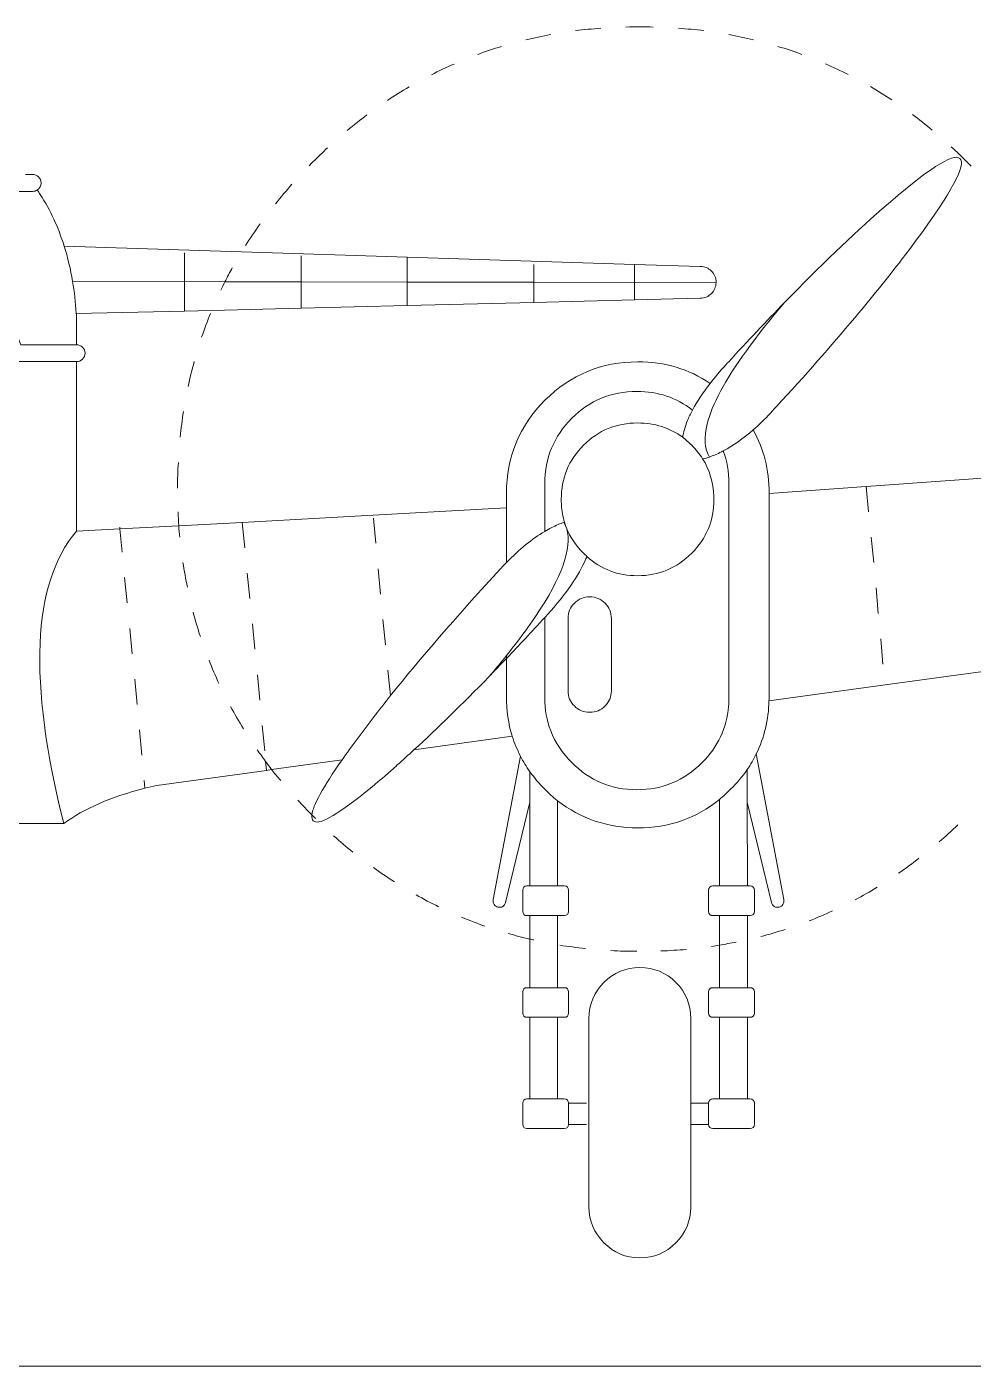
# Model space of a CAD drawing. Header units: millimetres. Extents: x 59 to 361, y 42 to 245.
# Drawn here: x 285.33 to 308.78, y 174.59 to 207.78 of the extents above; entities that cross this region are included whole.
import ezdxf

# ---------------------------------------------------------------- set-up
doc = ezdxf.new("R2010")
doc.units = ezdxf.units.MM
doc.header["$MEASUREMENT"] = 0
doc.layers.add('4-view', color=7, linetype='Continuous', lineweight=0)

msp = doc.modelspace()

# ---------------------------------------------------------------- linework, layer by layer
at = {"layer": '4-view', "color": 7, "lineweight": 18}
for p, q in [((289.236, 201.464), (289.236, 202.182)), ((292.123, 201.459), (292.123, 202.103)), ((294.749, 201.453), (294.749, 202.071)), ((294.749, 202.071), (300.388, 201.893)), ((297.894, 201.448), (297.894, 201.893)), ((300.388, 201.443), (300.388, 201.893)), ((286.464, 201.469), (289.236, 201.463)), ((289.236, 200.735), (289.236, 201.463)), ((292.123, 200.809), (292.123, 201.459)), ((292.123, 201.459), (294.749, 201.453)), ((294.749, 200.871), (294.749, 201.453)), ((294.749, 201.453), (297.894, 201.448)), ((297.894, 200.95), (297.894, 201.448)), ((300.388, 201.443), (297.894, 201.448)), ((300.388, 201.013), (300.388, 201.443)), ((302.406, 201.437), (300.388, 201.443)), ((294.749, 200.871), (292.123, 200.809)), ((297.894, 200.95), (294.749, 200.871)), ((300.388, 201.013), (297.894, 200.95)), ((286.553, 200.672), (289.236, 200.735)), ((286.558, 195.28), (286.558, 199.483)), ((306.122, 196.391), (306.184, 195.762)), ((297.213, 194.504), (297.213, 195.862)), ((290.667, 195.5), (290.73, 194.871)), ((293.974, 194.981), (293.922, 195.605)), ((306.247, 195.133), (306.31, 194.504)), ((290.793, 194.242), (290.856, 193.613)), ((294.089, 193.723), (294.037, 194.352)), ((287.753, 194.132), (287.816, 193.503)), ((306.373, 193.876), (306.425, 193.246)), ((287.879, 192.874), (287.942, 192.246)), ((290.919, 192.984), (290.982, 192.356)), ((294.215, 192.465), (294.152, 193.094)), ((306.488, 192.618), (306.54, 191.989)), ((297.213, 192.204), (297.213, 192.125)), ((294.341, 191.208), (294.278, 191.837)), ((288.005, 191.617), (288.068, 190.988)), ((291.044, 191.726), (291.107, 191.098)), ((288.12, 190.359), (288.183, 189.73)), ((291.159, 190.469), (291.223, 189.84)), ((297.354, 190.202), (294.922, 189.861)), ((291.264, 189.353), (291.244, 189.578)), ((297.794, 188.567), (297.794, 189.321)), ((303.176, 188.567), (303.176, 189.373)), ((288.235, 189.101), (288.257, 188.912)), ((297.789, 186.491), (297.794, 188.567)), ((298.481, 188.603), (298.481, 186.491)), ((302.49, 186.491), (302.49, 188.635)), ((303.176, 188.567), (303.181, 186.491)), ((273.132, 188.037), (286.244, 188.037)), ((298.481, 186.491), (297.789, 186.491)), ((302.49, 186.491), (303.181, 186.491)), ((298.481, 185.757), (297.789, 185.757)), ((303.181, 185.757), (302.49, 185.757)), ((297.789, 183.971), (298.481, 183.971)), ((303.181, 183.971), (302.49, 183.971)), ((298.481, 183.237), (297.789, 183.237)), ((297.789, 181.214), (297.789, 183.237)), ((298.481, 181.214), (298.481, 183.237)), ((302.49, 183.237), (303.181, 183.237)), ((302.49, 183.237), (302.49, 181.214)), ((303.181, 181.214), (303.181, 183.237)), ((297.789, 181.214), (298.481, 181.214)), ((303.181, 181.214), (302.49, 181.214)), ((298.748, 181.109), (298.748, 180.585)), ((299.193, 181.109), (298.748, 181.109)), ((301.777, 180.585), (301.777, 181.109)), ((302.222, 181.109), (301.777, 181.109)), ((302.222, 181.109), (302.222, 180.585)), ((299.193, 180.585), (298.748, 180.585)), ((301.777, 180.585), (302.222, 180.585)), ((198.405, 174.593), (360.994, 174.593))]:
    msp.add_line(p, q, dxfattribs=at)
for points in [[(294.749, 202.071), (290.652, 202.202), (286.254, 202.344)], [(289.236, 201.464), (290.238, 201.459), (292.123, 201.459)], [(289.236, 200.735), (289.912, 200.751), (292.123, 200.809)], [(286.558, 195.28), (287.638, 195.337), (289.095, 195.416), (290.667, 195.5), (293.911, 195.678), (297.213, 195.862)], [(287.633, 195.385), (287.638, 195.337), (287.69, 194.761)], [(297.789, 183.971), (297.789, 185.176), (297.789, 185.757)], [(298.481, 185.757), (298.481, 185.034), (298.481, 183.971)], [(302.49, 183.971), (302.49, 185.024), (302.49, 185.757)], [(303.181, 185.757), (303.181, 185.16), (303.181, 183.971)]]:
    msp.add_lwpolyline(points, dxfattribs=at)
for points in [[(299.55, 207.742), (299.34, 207.726), (299.131, 207.71), (298.926, 207.684)], [(302.102, 207.684), (301.898, 207.71), (301.688, 207.726), (301.478, 207.742)], [(298.308, 207.585), (298.103, 207.548), (297.899, 207.501), (297.695, 207.454)], [(303.333, 207.454), (303.134, 207.501), (302.93, 207.548), (302.725, 207.585)], [(297.092, 207.291), (296.893, 207.234), (296.694, 207.165), (296.5, 207.092)], [(304.534, 207.092), (304.34, 207.165), (304.141, 207.234), (303.936, 207.291)], [(295.919, 206.856), (295.724, 206.772), (295.535, 206.683), (295.352, 206.589)], [(305.681, 206.594), (305.498, 206.688), (305.309, 206.778), (305.116, 206.861)], [(294.802, 206.29), (294.618, 206.185), (294.44, 206.075), (294.267, 205.955)], [(306.761, 205.965), (306.588, 206.08), (306.41, 206.191), (306.232, 206.295)], [(293.754, 205.593), (293.592, 205.473), (293.429, 205.341), (293.266, 205.206)], [(307.762, 205.221), (307.599, 205.353), (307.437, 205.483), (307.274, 205.604)], [(291.899, 203.88), (291.757, 203.717), (291.626, 203.555), (291.495, 203.392)], [(291.113, 202.894), (290.982, 202.716), (290.861, 202.538), (290.746, 202.359)], [(286.254, 202.344), (286.343, 202.066), (286.417, 201.773), (286.464, 201.469)], [(286.464, 201.469), (286.511, 201.212), (286.538, 200.95), (286.553, 200.672)], [(289.881, 200.677), (289.802, 200.484), (289.729, 200.284), (289.661, 200.086)], [(289.477, 199.483), (289.42, 199.278), (289.372, 199.074), (289.325, 198.864)], [(301.819, 198.283), (301.934, 198.492), (302.081, 198.712), (302.259, 198.943)], [(289.21, 198.246), (289.179, 198.036), (289.152, 197.827), (289.132, 197.612)], [(303.323, 197.79), (303.077, 197.575), (302.83, 197.402), (302.584, 197.271)], [(289.084, 196.983), (289.068, 196.774), (289.063, 196.564), (289.063, 196.349)], [(302.244, 197.119), (302.186, 197.098), (302.128, 197.082), (302.071, 197.077)], [(298.633, 195.5), (298.638, 195.5), (298.644, 195.5), (298.648, 195.505)], [(286.558, 195.28), (285.463, 193.985), (285.359, 191.569), (286.244, 188.037)], [(298.161, 195.275), (297.846, 195.091), (297.532, 194.834), (297.213, 194.504)], [(289.199, 194.509), (289.231, 194.3), (289.267, 194.095), (289.309, 193.891)], [(289.451, 193.278), (289.504, 193.074), (289.561, 192.874), (289.629, 192.675)], [(297.213, 192.125), (297.521, 192.45), (297.836, 192.791), (298.161, 193.141)], [(297.213, 192.204), (297.076, 192.031), (296.929, 191.853), (296.772, 191.669)], [(289.844, 192.083), (289.923, 191.889), (290.001, 191.695), (290.091, 191.507)], [(297.213, 192.125), (297.06, 191.973), (296.913, 191.821), (296.772, 191.669)], [(296.772, 191.669), (296.118, 190.998), (295.504, 190.396), (294.922, 189.861)], [(290.379, 190.935), (290.479, 190.752), (290.589, 190.569), (290.699, 190.385)], [(303.716, 191.082), (303.706, 190.605), (303.6, 190.17), (303.401, 189.767)], [(297.558, 189.709), (297.48, 189.866), (297.412, 190.029), (297.354, 190.201)], [(291.039, 189.866), (291.107, 189.767), (291.175, 189.672), (291.244, 189.578)], [(297.794, 189.321), (297.705, 189.447), (297.627, 189.578), (297.558, 189.709)], [(303.401, 189.767), (303.339, 189.636), (303.266, 189.505), (303.176, 189.373)], [(307.93, 187.582), (308.087, 187.718), (308.244, 187.859), (308.396, 188.006)], [(292.931, 187.733), (293.088, 187.592), (293.245, 187.461), (293.408, 187.329)], [(306.928, 186.806), (307.101, 186.926), (307.269, 187.047), (307.432, 187.178)], [(293.916, 186.947), (294.089, 186.827), (294.262, 186.706), (294.435, 186.596)], [(294.975, 186.271), (295.158, 186.166), (295.342, 186.067), (295.531, 185.978)], [(305.854, 186.151), (306.037, 186.25), (306.221, 186.35), (306.399, 186.46)], [(304.712, 185.627), (304.905, 185.705), (305.1, 185.784), (305.288, 185.873)], [(296.096, 185.721), (296.291, 185.642), (296.484, 185.564), (296.678, 185.496)], [(303.512, 185.239), (303.716, 185.291), (303.921, 185.349), (304.12, 185.417)], [(298.533, 185.024), (298.743, 184.992), (298.952, 184.966), (299.167, 184.94)], [(299.801, 184.893), (300.011, 184.877), (300.226, 184.872), (300.445, 184.872)], [(301.038, 184.883), (301.253, 184.888), (301.462, 184.903), (301.673, 184.919)]]:
    msp.add_open_spline(points, degree=3, dxfattribs=at)
for points, knots in [([(300.844, 207.773), (300.734, 207.779), (300.629, 207.779), (300.519, 207.779), (300.404, 207.779), (300.288, 207.779), (300.173, 207.773)], [0, 0, 0, 0, 1, 1, 1, 2, 2, 2, 2]), ([(292.779, 204.776), (292.658, 204.666), (292.538, 204.55), (292.418, 204.43), (292.386, 204.399), (292.354, 204.367), (292.323, 204.336)], [0, 0, 0, 0, 1, 1, 1, 2, 2, 2, 2]), ([(308.721, 204.325), (308.69, 204.362), (308.658, 204.393), (308.621, 204.43), (308.49, 204.561), (308.359, 204.687), (308.228, 204.807)], [0, 0, 0, 0, 1, 1, 1, 2, 2, 2, 2]), ([(304.104, 200.95), (304.974, 201.846), (305.78, 202.616), (306.52, 203.266), (307.642, 204.246), (308.286, 204.666), (308.448, 204.514), (308.611, 204.362), (308.249, 203.691), (307.364, 202.491), (306.478, 201.29), (305.325, 199.918), (303.905, 198.372), (303.879, 198.346), (303.831, 198.293), (303.753, 198.204), (303.611, 198.052), (303.465, 197.916), (303.323, 197.79)], [0, 0, 0, 0, 1, 1, 1, 2, 2, 2, 3, 3, 3, 4, 4, 4, 5, 5, 5, 6, 6, 6, 6]), ([(285.589, 203.733), (285.6, 203.738), (285.61, 203.749), (285.62, 203.759), (285.636, 203.775), (285.652, 203.796), (285.663, 203.816), (285.678, 203.843), (285.683, 203.874), (285.683, 203.911), (285.683, 203.969), (285.663, 204.021), (285.62, 204.057), (285.584, 204.1), (285.532, 204.121), (285.474, 204.121), (285.474, 204.121), (285.301, 204.121), (285.301, 204.121)], [0, 0, 0, 0, 1, 1, 1, 2, 2, 2, 3, 3, 3, 4, 4, 4, 5, 5, 5, 6, 6, 6, 6]), ([(285.589, 203.733), (285.558, 203.712), (285.521, 203.701), (285.474, 203.701), (285.474, 203.701), (283.666, 203.701), (283.666, 203.701), (283.666, 203.701), (284.818, 200.798), (284.818, 200.798), (284.829, 200.783), (284.84, 200.761), (284.845, 200.741), (284.845, 200.741), (285.18, 199.902), (285.18, 199.902), (285.18, 199.902), (286.558, 199.902), (286.558, 199.902)], [0, 0, 0, 0, 1, 1, 1, 2, 2, 2, 3, 3, 3, 4, 4, 4, 5, 5, 5, 6, 6, 6, 6]), ([(286.254, 202.344), (286.113, 202.811), (285.914, 203.235), (285.663, 203.623), (285.641, 203.659), (285.615, 203.696), (285.589, 203.733)], [0, 0, 0, 0, 1, 1, 1, 2, 2, 2, 2]), ([(290.421, 201.81), (290.358, 201.694), (290.295, 201.579), (290.238, 201.459), (290.2, 201.39), (290.169, 201.322), (290.138, 201.254)], [0, 0, 0, 0, 1, 1, 1, 2, 2, 2, 2]), ([(300.388, 201.893), (300.388, 201.893), (302.013, 201.841), (302.013, 201.841), (302.123, 201.841), (302.212, 201.804), (302.291, 201.726), (302.369, 201.647), (302.406, 201.558), (302.406, 201.448), (302.406, 201.443), (302.406, 201.443), (302.406, 201.437)], [0, 0, 0, 0, 1, 1, 1, 2, 2, 2, 3, 3, 3, 4, 4, 4, 4]), ([(302.406, 201.437), (302.401, 201.332), (302.364, 201.244), (302.291, 201.17), (302.212, 201.092), (302.123, 201.055), (302.013, 201.055), (302.013, 201.055), (300.388, 201.013), (300.388, 201.013)], [0, 0, 0, 0, 1, 1, 1, 2, 2, 2, 3, 3, 3, 3]), ([(302.244, 197.119), (302.118, 197.329), (302.097, 197.601), (302.186, 197.942), (302.244, 198.178), (302.353, 198.45), (302.516, 198.749), (302.84, 199.352), (303.37, 200.086), (304.104, 200.95)], [0, 0, 0, 0, 1, 1, 1, 2, 2, 2, 3, 3, 3, 3]), ([(302.259, 198.943), (302.375, 199.095), (302.506, 199.247), (302.647, 199.404), (302.663, 199.425), (302.683, 199.446), (302.71, 199.472), (303.192, 199.996), (303.658, 200.489), (304.104, 200.95)], [0, 0, 0, 0, 1, 1, 1, 2, 2, 2, 3, 3, 3, 3]), ([(286.558, 199.483), (286.558, 199.483), (285.039, 199.483), (285.039, 199.483), (284.997, 199.483), (284.955, 199.493), (284.918, 199.519), (284.882, 199.545), (284.86, 199.577), (284.845, 199.614), (284.845, 199.614), (284.499, 200.478), (284.499, 200.478), (284.499, 200.478), (274.877, 200.478), (274.877, 200.478), (274.877, 200.478), (274.531, 199.614), (274.531, 199.614), (274.516, 199.577), (274.495, 199.545), (274.458, 199.519), (274.421, 199.493), (274.38, 199.483), (274.338, 199.483), (274.338, 199.483), (272.817, 199.483), (272.817, 199.483)], [0, 0, 0, 0, 1, 1, 1, 2, 2, 2, 3, 3, 3, 4, 4, 4, 5, 5, 5, 6, 6, 6, 7, 7, 7, 8, 8, 8, 9, 9, 9, 9]), ([(286.558, 199.902), (286.558, 199.902), (286.558, 200.636), (286.558, 200.636), (286.558, 200.646), (286.558, 200.656), (286.553, 200.672)], [0, 0, 0, 0, 1, 1, 1, 2, 2, 2, 2]), ([(286.558, 199.902), (286.558, 199.902), (286.564, 199.902), (286.564, 199.902), (286.621, 199.902), (286.674, 199.881), (286.711, 199.839), (286.752, 199.802), (286.773, 199.75), (286.773, 199.692), (286.773, 199.635), (286.752, 199.582), (286.711, 199.54), (286.674, 199.503), (286.621, 199.483), (286.564, 199.483), (286.564, 199.483), (286.558, 199.483), (286.558, 199.483)], [0, 0, 0, 0, 1, 1, 1, 2, 2, 2, 3, 3, 3, 4, 4, 4, 5, 5, 5, 6, 6, 6, 6]), ([(303.716, 191.082), (303.716, 191.082), (306.594, 191.475), (306.594, 191.475), (306.594, 191.475), (310.602, 192.02), (310.602, 192.02), (310.602, 192.02), (311.204, 192.104), (311.204, 192.104), (311.204, 192.104), (315.057, 192.628), (315.057, 192.628), (315.057, 192.628), (319.034, 193.173), (319.034, 193.173), (319.034, 193.173), (321.901, 193.561), (321.901, 193.561), (321.901, 193.561), (325.191, 194.011), (325.191, 194.011), (325.191, 194.011), (328.834, 194.509), (328.834, 194.509), (328.834, 194.509), (332.623, 195.023), (332.623, 195.023), (332.623, 195.023), (336.768, 195.589), (336.768, 195.589), (336.768, 195.589), (341.479, 196.234), (341.479, 196.234), (341.479, 196.234), (344.744, 196.679), (344.744, 196.679), (344.744, 196.679), (348.733, 197.224), (348.733, 197.224), (348.733, 197.224), (352.825, 197.779), (352.825, 197.779), (352.825, 197.779), (355.996, 198.215), (355.996, 198.215), (356.415, 198.283), (356.809, 198.356), (357.175, 198.424), (359.596, 198.88), (360.843, 199.289), (360.912, 199.645), (360.928, 199.692), (360.912, 199.745), (360.874, 199.792), (360.791, 200.002), (359.507, 200.054), (357.024, 199.954), (355.97, 199.913), (354.696, 199.844), (353.208, 199.745), (353.208, 199.745), (352.642, 199.703), (352.642, 199.703), (352.642, 199.703), (348.518, 199.409), (348.518, 199.409), (348.518, 199.409), (344.509, 199.121), (344.509, 199.121), (344.509, 199.121), (341.223, 198.891), (341.223, 198.891), (341.223, 198.891), (336.48, 198.55), (336.48, 198.55), (336.48, 198.55), (332.314, 198.257), (332.314, 198.257), (332.314, 198.257), (328.499, 197.984), (328.499, 197.984), (328.499, 197.984), (324.83, 197.722), (324.83, 197.722), (324.83, 197.722), (321.518, 197.486), (321.518, 197.486), (321.518, 197.486), (318.636, 197.282), (318.636, 197.282), (318.636, 197.282), (314.637, 196.999), (314.637, 196.999), (314.637, 196.999), (311.96, 196.805), (311.96, 196.805), (311.96, 196.805), (310.152, 196.679), (310.152, 196.679), (310.152, 196.679), (306.122, 196.391), (306.122, 196.391), (306.122, 196.391), (303.721, 196.218), (303.721, 196.218)], [0, 0, 0, 0, 1, 1, 1, 2, 2, 2, 3, 3, 3, 4, 4, 4, 5, 5, 5, 6, 6, 6, 7, 7, 7, 8, 8, 8, 9, 9, 9, 10, 10, 10, 11, 11, 11, 12, 12, 12, 13, 13, 13, 14, 14, 14, 15, 15, 15, 16, 16, 16, 17, 17, 17, 18, 18, 18, 19, 19, 19, 20, 20, 20, 21, 21, 21, 22, 22, 22, 23, 23, 23, 24, 24, 24, 25, 25, 25, 26, 26, 26, 27, 27, 27, 28, 28, 28, 29, 29, 29, 30, 30, 30, 31, 31, 31, 32, 32, 32, 33, 33, 33, 34, 34, 34, 35, 35, 35, 35]), ([(297.213, 195.862), (297.213, 195.862), (297.213, 196.223), (297.213, 196.223), (297.213, 197.119), (297.532, 197.889), (298.166, 198.524), (298.801, 199.158), (299.571, 199.477), (300.467, 199.477), (301.138, 199.477), (301.735, 199.299), (302.259, 198.943)], [0, 0, 0, 0, 1, 1, 1, 2, 2, 2, 3, 3, 3, 4, 4, 4, 4]), ([(301.819, 198.283), (301.426, 198.592), (300.965, 198.744), (300.445, 198.744), (300.445, 198.744), (300.441, 198.744), (300.441, 198.744), (299.812, 198.744), (299.278, 198.524), (298.832, 198.078), (298.387, 197.633), (298.161, 197.093), (298.161, 196.464), (298.161, 196.464), (298.161, 195.275), (298.161, 195.275)], [0, 0, 0, 0, 1, 1, 1, 2, 2, 2, 3, 3, 3, 4, 4, 4, 5, 5, 5, 5]), ([(301.578, 197.607), (301.594, 197.727), (301.636, 197.869), (301.699, 198.026), (301.735, 198.11), (301.772, 198.193), (301.819, 198.283)], [0, 0, 0, 0, 1, 1, 1, 2, 2, 2, 2]), ([(298.648, 195.505), (298.612, 195.641), (298.586, 195.783), (298.575, 195.935), (298.57, 195.982), (298.57, 196.024), (298.57, 196.071), (298.57, 196.595), (298.753, 197.041), (299.125, 197.413), (299.492, 197.779), (299.938, 197.963), (300.461, 197.963), (300.886, 197.963), (301.258, 197.843), (301.578, 197.607)], [0, 0, 0, 0, 1, 1, 1, 2, 2, 2, 3, 3, 3, 4, 4, 4, 5, 5, 5, 5]), ([(303.323, 197.79), (303.59, 197.324), (303.721, 196.8), (303.721, 196.223), (303.721, 196.223), (303.721, 196.218), (303.721, 196.218)], [0, 0, 0, 0, 1, 1, 1, 2, 2, 2, 2]), ([(301.578, 197.607), (301.657, 197.549), (301.73, 197.486), (301.803, 197.413), (301.908, 197.308), (301.997, 197.198), (302.071, 197.077)], [0, 0, 0, 0, 1, 1, 1, 2, 2, 2, 2]), ([(298.161, 193.141), (298.161, 193.141), (298.161, 191.155), (298.161, 191.155), (298.161, 190.862), (298.208, 190.59), (298.308, 190.333), (298.418, 190.044), (298.596, 189.782), (298.832, 189.547), (299.278, 189.101), (299.812, 188.876), (300.441, 188.876), (300.441, 188.876), (300.445, 188.876), (300.445, 188.876), (301.075, 188.876), (301.615, 189.101), (302.06, 189.547), (302.453, 189.939), (302.667, 190.401), (302.715, 190.941), (302.721, 191.008), (302.725, 191.082), (302.725, 191.155), (302.725, 191.155), (302.725, 196.464), (302.725, 196.464), (302.725, 196.752), (302.678, 197.025), (302.584, 197.271)], [0, 0, 0, 0, 1, 1, 1, 2, 2, 2, 3, 3, 3, 4, 4, 4, 5, 5, 5, 6, 6, 6, 7, 7, 7, 8, 8, 8, 9, 9, 9, 10, 10, 10, 10]), ([(302.584, 197.271), (302.568, 197.266), (302.558, 197.255), (302.542, 197.25), (302.432, 197.192), (302.333, 197.151), (302.244, 197.119)], [0, 0, 0, 0, 1, 1, 1, 2, 2, 2, 2]), ([(302.071, 197.077), (302.244, 196.8), (302.338, 196.49), (302.353, 196.144), (302.353, 196.118), (302.353, 196.097), (302.353, 196.071), (302.353, 195.547), (302.17, 195.102), (301.803, 194.735), (301.431, 194.363), (300.986, 194.179), (300.461, 194.179), (299.974, 194.179), (299.555, 194.336), (299.204, 194.656)], [0, 0, 0, 0, 1, 1, 1, 2, 2, 2, 3, 3, 3, 4, 4, 4, 5, 5, 5, 5]), ([(303.721, 196.218), (303.721, 196.218), (303.721, 191.187), (303.721, 191.187), (303.721, 191.15), (303.721, 191.119), (303.716, 191.082)], [0, 0, 0, 0, 1, 1, 1, 2, 2, 2, 2]), ([(289.079, 195.757), (289.084, 195.641), (289.09, 195.526), (289.095, 195.416), (289.1, 195.321), (289.11, 195.227), (289.121, 195.133)], [0, 0, 0, 0, 1, 1, 1, 2, 2, 2, 2]), ([(298.633, 195.5), (298.874, 195.096), (298.717, 194.436), (298.161, 193.524), (297.92, 193.131), (297.605, 192.691), (297.213, 192.204)], [0, 0, 0, 0, 1, 1, 1, 2, 2, 2, 2]), ([(298.161, 195.275), (298.218, 195.311), (298.276, 195.343), (298.334, 195.369), (298.444, 195.427), (298.544, 195.468), (298.633, 195.5)], [0, 0, 0, 0, 1, 1, 1, 2, 2, 2, 2]), ([(299.204, 194.656), (299.178, 194.682), (299.151, 194.709), (299.125, 194.735), (298.895, 194.96), (298.738, 195.217), (298.648, 195.505)], [0, 0, 0, 0, 1, 1, 1, 2, 2, 2, 2]), ([(293.14, 189.615), (293.251, 189.777), (293.377, 189.945), (293.513, 190.128), (293.769, 190.474), (294.042, 190.836), (294.341, 191.208), (295.085, 192.135), (295.96, 193.147), (296.971, 194.248), (296.998, 194.274), (297.044, 194.326), (297.124, 194.415), (297.155, 194.447), (297.186, 194.478), (297.213, 194.504)], [0, 0, 0, 0, 1, 1, 1, 2, 2, 2, 3, 3, 3, 4, 4, 4, 5, 5, 5, 5]), ([(298.161, 193.141), (298.161, 193.141), (298.166, 193.147), (298.166, 193.147), (298.192, 193.173), (298.214, 193.194), (298.229, 193.215), (298.69, 193.723), (299.005, 194.179), (299.178, 194.593), (299.189, 194.614), (299.199, 194.635), (299.204, 194.656)], [0, 0, 0, 0, 1, 1, 1, 2, 2, 2, 3, 3, 3, 4, 4, 4, 4]), ([(298.895, 193.498), (298.79, 193.393), (298.738, 193.267), (298.738, 193.121), (298.738, 193.121), (298.738, 191.328), (298.738, 191.328), (298.738, 191.181), (298.79, 191.056), (298.895, 190.951), (299, 190.846), (299.125, 190.794), (299.272, 190.794), (299.272, 190.794), (299.278, 190.794), (299.278, 190.794), (299.424, 190.794), (299.55, 190.846), (299.654, 190.951), (299.759, 191.056), (299.812, 191.181), (299.812, 191.328), (299.812, 191.328), (299.812, 193.121), (299.812, 193.121), (299.812, 193.267), (299.759, 193.393), (299.654, 193.498), (299.55, 193.603), (299.424, 193.655), (299.278, 193.655), (299.278, 193.655), (299.272, 193.655), (299.272, 193.655), (299.125, 193.655), (299, 193.603), (298.895, 193.498), (298.895, 193.498), (298.895, 193.498), (298.895, 193.498)], [0, 0, 0, 0, 1, 1, 1, 2, 2, 2, 3, 3, 3, 4, 4, 4, 5, 5, 5, 6, 6, 6, 7, 7, 7, 8, 8, 8, 9, 9, 9, 10, 10, 10, 11, 11, 11, 12, 12, 12, 13, 13, 13, 13]), ([(297.354, 190.202), (297.259, 190.511), (297.213, 190.836), (297.213, 191.187), (297.213, 191.187), (297.213, 192.125), (297.213, 192.125)], [0, 0, 0, 0, 1, 1, 1, 2, 2, 2, 2]), ([(294.922, 189.861), (294.781, 189.736), (294.645, 189.609), (294.508, 189.489), (294.461, 189.442), (294.409, 189.4), (294.357, 189.353), (293.439, 188.551), (292.842, 188.126), (292.564, 188.079), (292.506, 188.069), (292.459, 188.079), (292.428, 188.105), (292.396, 188.132), (292.386, 188.184), (292.391, 188.252), (292.418, 188.483), (292.664, 188.939), (293.14, 189.615)], [0, 0, 0, 0, 1, 1, 1, 2, 2, 2, 3, 3, 3, 4, 4, 4, 5, 5, 5, 6, 6, 6, 6]), ([(286.244, 188.037), (286.752, 188.41), (287.423, 188.703), (288.257, 188.912), (288.356, 188.939), (288.456, 188.959), (288.555, 188.981), (288.555, 188.981), (291.264, 189.353), (291.264, 189.353), (291.264, 189.353), (291.395, 189.373), (291.395, 189.373), (291.395, 189.373), (293.14, 189.615), (293.14, 189.615)], [0, 0, 0, 0, 1, 1, 1, 2, 2, 2, 3, 3, 3, 4, 4, 4, 5, 5, 5, 5]), ([(291.244, 189.578), (291.296, 189.51), (291.348, 189.442), (291.395, 189.373), (291.469, 189.285), (291.542, 189.19), (291.62, 189.101)], [0, 0, 0, 0, 1, 1, 1, 2, 2, 2, 2]), ([(297.558, 189.709), (297.558, 189.709), (296.887, 186.156), (296.887, 186.156), (296.877, 186.114), (296.882, 186.072), (296.909, 186.035), (296.929, 185.999), (296.961, 185.978), (297.003, 185.967), (297.044, 185.957), (297.086, 185.962), (297.124, 185.983), (297.16, 186.009), (297.181, 186.041), (297.191, 186.083), (297.191, 186.083), (297.794, 188.567), (297.794, 188.567)], [0, 0, 0, 0, 1, 1, 1, 2, 2, 2, 3, 3, 3, 4, 4, 4, 5, 5, 5, 6, 6, 6, 6]), ([(303.401, 189.767), (303.401, 189.767), (304.083, 186.156), (304.083, 186.156), (304.094, 186.114), (304.088, 186.072), (304.062, 186.035), (304.041, 185.999), (304.01, 185.978), (303.968, 185.968), (303.926, 185.957), (303.884, 185.962), (303.847, 185.983), (303.811, 186.009), (303.789, 186.041), (303.779, 186.083), (303.779, 186.083), (303.176, 188.567), (303.176, 188.567)], [0, 0, 0, 0, 1, 1, 1, 2, 2, 2, 3, 3, 3, 4, 4, 4, 5, 5, 5, 6, 6, 6, 6]), ([(298.481, 188.603), (298.475, 188.609), (298.47, 188.613), (298.465, 188.613), (298.365, 188.698), (298.266, 188.786), (298.166, 188.886), (298.025, 189.028), (297.904, 189.169), (297.794, 189.321)], [0, 0, 0, 0, 1, 1, 1, 2, 2, 2, 3, 3, 3, 3]), ([(303.176, 189.373), (303.061, 189.206), (302.924, 189.043), (302.767, 188.886), (302.678, 188.797), (302.584, 188.713), (302.49, 188.635)], [0, 0, 0, 0, 1, 1, 1, 2, 2, 2, 2]), ([(292.045, 188.619), (292.155, 188.498), (292.27, 188.373), (292.391, 188.252), (292.402, 188.242), (292.412, 188.231), (292.418, 188.226), (292.438, 188.205), (292.459, 188.184), (292.48, 188.163)], [0, 0, 0, 0, 1, 1, 1, 2, 2, 2, 3, 3, 3, 3]), ([(302.49, 188.635), (301.914, 188.168), (301.237, 187.932), (300.467, 187.932), (299.712, 187.932), (299.052, 188.158), (298.481, 188.603)], [0, 0, 0, 0, 1, 1, 1, 2, 2, 2, 2]), ([(297.789, 185.757), (297.789, 185.757), (297.721, 185.757), (297.721, 185.757), (297.652, 185.757), (297.616, 185.794), (297.616, 185.862), (297.616, 185.862), (297.616, 186.387), (297.616, 186.387), (297.616, 186.455), (297.652, 186.491), (297.721, 186.491), (297.721, 186.491), (297.789, 186.491), (297.789, 186.491)], [0, 0, 0, 0, 1, 1, 1, 2, 2, 2, 3, 3, 3, 4, 4, 4, 5, 5, 5, 5]), ([(298.481, 186.491), (298.481, 186.491), (298.644, 186.491), (298.644, 186.491), (298.712, 186.491), (298.748, 186.455), (298.748, 186.387), (298.748, 186.387), (298.748, 185.862), (298.748, 185.862), (298.748, 185.795), (298.712, 185.757), (298.644, 185.757), (298.644, 185.757), (298.481, 185.757), (298.481, 185.757)], [0, 0, 0, 0, 1, 1, 1, 2, 2, 2, 3, 3, 3, 4, 4, 4, 5, 5, 5, 5]), ([(302.49, 185.757), (302.49, 185.757), (302.327, 185.757), (302.327, 185.757), (302.259, 185.757), (302.222, 185.794), (302.222, 185.862), (302.222, 185.862), (302.222, 186.387), (302.222, 186.387), (302.222, 186.455), (302.259, 186.491), (302.327, 186.491), (302.327, 186.491), (302.49, 186.491), (302.49, 186.491)], [0, 0, 0, 0, 1, 1, 1, 2, 2, 2, 3, 3, 3, 4, 4, 4, 5, 5, 5, 5]), ([(303.181, 186.491), (303.181, 186.491), (303.25, 186.491), (303.25, 186.491), (303.318, 186.491), (303.354, 186.455), (303.354, 186.387), (303.354, 186.387), (303.354, 185.862), (303.354, 185.862), (303.354, 185.795), (303.318, 185.757), (303.25, 185.757), (303.25, 185.757), (303.181, 185.757), (303.181, 185.757)], [0, 0, 0, 0, 1, 1, 1, 2, 2, 2, 3, 3, 3, 4, 4, 4, 5, 5, 5, 5]), ([(297.259, 185.312), (297.432, 185.265), (297.611, 185.218), (297.789, 185.176), (297.826, 185.171), (297.857, 185.16), (297.894, 185.155)], [0, 0, 0, 0, 1, 1, 1, 2, 2, 2, 2]), ([(302.296, 184.992), (302.364, 185.003), (302.427, 185.014), (302.49, 185.024), (302.631, 185.05), (302.767, 185.076), (302.904, 185.103)], [0, 0, 0, 0, 1, 1, 1, 2, 2, 2, 2]), ([(301.777, 181.109), (301.777, 181.109), (301.777, 183.211), (301.777, 183.211), (301.777, 183.557), (301.657, 183.855), (301.41, 184.101), (301.164, 184.348), (300.865, 184.469), (300.519, 184.469), (300.519, 184.469), (300.514, 184.469), (300.514, 184.469), (300.168, 184.469), (299.875, 184.348), (299.628, 184.101), (299.382, 183.855), (299.256, 183.557), (299.256, 183.211), (299.256, 183.211), (299.256, 178.536), (299.256, 178.536), (299.256, 178.19), (299.382, 177.897), (299.628, 177.65), (299.875, 177.404), (300.168, 177.278), (300.514, 177.278), (300.514, 177.278), (300.519, 177.278), (300.519, 177.278), (300.865, 177.278), (301.164, 177.404), (301.41, 177.65), (301.657, 177.897), (301.777, 178.19), (301.777, 178.536), (301.777, 178.536), (301.777, 180.585), (301.777, 180.585)], [0, 0, 0, 0, 1, 1, 1, 2, 2, 2, 3, 3, 3, 4, 4, 4, 5, 5, 5, 6, 6, 6, 7, 7, 7, 8, 8, 8, 9, 9, 9, 10, 10, 10, 11, 11, 11, 12, 12, 12, 13, 13, 13, 13]), ([(297.789, 183.237), (297.789, 183.237), (297.721, 183.237), (297.721, 183.237), (297.652, 183.237), (297.616, 183.274), (297.616, 183.342), (297.616, 183.342), (297.616, 183.866), (297.616, 183.866), (297.616, 183.934), (297.652, 183.971), (297.721, 183.971), (297.721, 183.971), (297.789, 183.971), (297.789, 183.971)], [0, 0, 0, 0, 1, 1, 1, 2, 2, 2, 3, 3, 3, 4, 4, 4, 5, 5, 5, 5]), ([(298.481, 183.237), (298.481, 183.237), (298.644, 183.237), (298.644, 183.237), (298.712, 183.237), (298.748, 183.274), (298.748, 183.342), (298.748, 183.342), (298.748, 183.866), (298.748, 183.866), (298.748, 183.934), (298.712, 183.971), (298.644, 183.971), (298.644, 183.971), (298.481, 183.971), (298.481, 183.971)], [0, 0, 0, 0, 1, 1, 1, 2, 2, 2, 3, 3, 3, 4, 4, 4, 5, 5, 5, 5]), ([(302.49, 183.971), (302.49, 183.971), (302.327, 183.971), (302.327, 183.971), (302.259, 183.971), (302.222, 183.934), (302.222, 183.866), (302.222, 183.866), (302.222, 183.342), (302.222, 183.342), (302.222, 183.274), (302.259, 183.237), (302.327, 183.237), (302.327, 183.237), (302.49, 183.237), (302.49, 183.237)], [0, 0, 0, 0, 1, 1, 1, 2, 2, 2, 3, 3, 3, 4, 4, 4, 5, 5, 5, 5]), ([(303.181, 183.237), (303.181, 183.237), (303.25, 183.237), (303.25, 183.237), (303.318, 183.237), (303.354, 183.274), (303.354, 183.342), (303.354, 183.342), (303.354, 183.866), (303.354, 183.866), (303.354, 183.934), (303.318, 183.971), (303.25, 183.971), (303.25, 183.971), (303.181, 183.971), (303.181, 183.971)], [0, 0, 0, 0, 1, 1, 1, 2, 2, 2, 3, 3, 3, 4, 4, 4, 5, 5, 5, 5]), ([(298.748, 180.585), (298.748, 180.517), (298.712, 180.48), (298.644, 180.48), (298.644, 180.48), (297.721, 180.48), (297.721, 180.48), (297.653, 180.48), (297.616, 180.517), (297.616, 180.585), (297.616, 180.585), (297.616, 181.109), (297.616, 181.109), (297.616, 181.177), (297.653, 181.214), (297.721, 181.214), (297.721, 181.214), (297.789, 181.214), (297.789, 181.214)], [0, 0, 0, 0, 1, 1, 1, 2, 2, 2, 3, 3, 3, 4, 4, 4, 5, 5, 5, 6, 6, 6, 6]), ([(298.748, 181.109), (298.748, 181.177), (298.712, 181.214), (298.644, 181.214), (298.644, 181.214), (298.481, 181.214), (298.481, 181.214)], [0, 0, 0, 0, 1, 1, 1, 2, 2, 2, 2]), ([(302.222, 180.585), (302.222, 180.517), (302.259, 180.48), (302.327, 180.48), (302.327, 180.48), (303.25, 180.48), (303.25, 180.48), (303.318, 180.48), (303.354, 180.517), (303.354, 180.585), (303.354, 180.585), (303.354, 181.109), (303.354, 181.109), (303.354, 181.177), (303.318, 181.214), (303.25, 181.214), (303.25, 181.214), (303.181, 181.214), (303.181, 181.214)], [0, 0, 0, 0, 1, 1, 1, 2, 2, 2, 3, 3, 3, 4, 4, 4, 5, 5, 5, 6, 6, 6, 6]), ([(302.49, 181.214), (302.49, 181.214), (302.327, 181.214), (302.327, 181.214), (302.259, 181.214), (302.222, 181.177), (302.222, 181.109)], [0, 0, 0, 0, 1, 1, 1, 2, 2, 2, 2])]:
    msp.add_open_spline(points, degree=3, knots=knots, dxfattribs=at)

doc.saveas('drawing.dxf')
